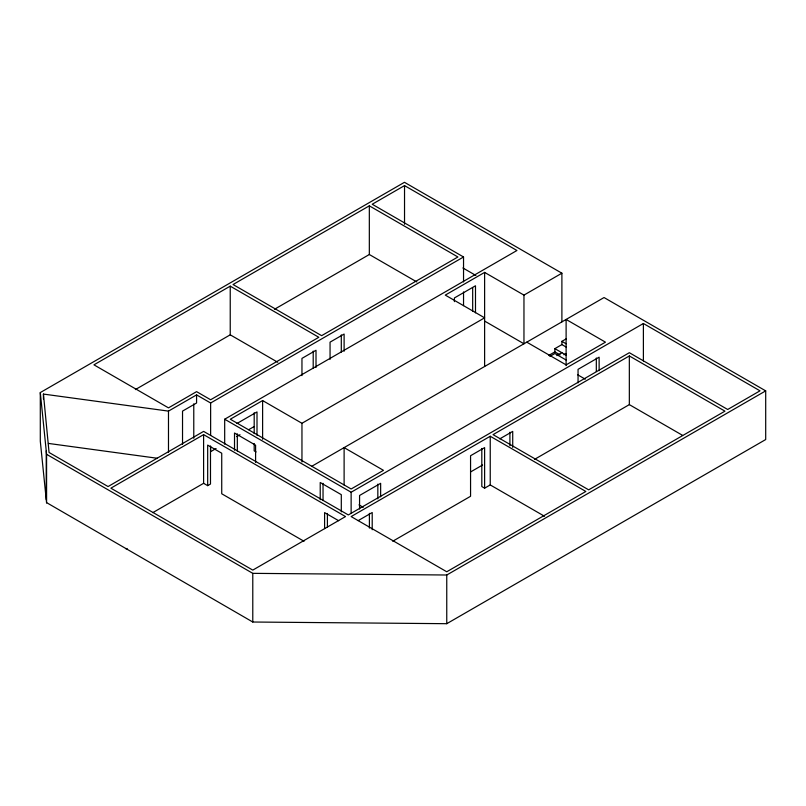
<?xml version="1.0" encoding="UTF-8"?>
<svg xmlns="http://www.w3.org/2000/svg" width="806" height="806" viewBox="0 0 806 806"><rect width="100%" height="100%" fill="white"/><g stroke="black" fill="none" stroke-linecap="round" stroke-linejoin="round"><path stroke-width="1.21" d="M40.3 392.562L46.587 454.312L46.587 502.984L40.3 441.235L40.3 392.562L404.461 182.307L561.893 273.204L561.893 321.876M230.234 286.15L93.939 364.836L168.484 407.866L196.583 391.645L210.628 399.756L318.823 337.291L230.234 286.15L230.234 334.822L135.378 389.58M369.329 205.832L233.045 284.528L321.634 335.669L457.919 256.983L369.329 205.832L369.329 254.515L274.473 309.272M224.683 444.187L224.683 419.221L516.938 250.495L404.531 185.602L372.211 204.25L463.541 256.983L463.541 281.939M43.433 399.071L43.433 394.074L168.484 411.11L196.583 394.89L210.628 403L463.541 256.983M46.557 502.601L252.782 622.02L446.756 623.693L765.7 439.542L765.7 390.87L604.047 297.545L311.751 466.301M203.606 434.635L110.875 488.174L252.782 570.104L345.522 516.565L203.606 434.635L203.606 483.308L152.787 512.646M561.893 273.204L523.96 295.107L484.618 272.398L445.275 295.107L484.618 317.826L301.958 423.281L262.615 400.562L230.304 419.221L351.134 488.99L383.455 470.331L344.112 447.612L344.112 485.061M236.974 423.482L257.003 411.926L257.003 435.28M216.068 448.529L210.628 451.672L210.628 446.685M236.722 436.61L239.987 434.726M248.681 429.699L254.122 426.565M203.606 483.308L207.676 485.655L210.487 484.033L210.487 445.94M548.846 355.375L554.871 351.9L554.871 348.645L561.893 344.595L561.893 341.351L566.215 338.852M549.853 356.413L554.871 353.522L566.467 360.211M556.875 355.607L561.893 352.706M563.908 354.791L565.913 353.633M224.683 419.221L351.134 492.234L643.39 323.498L760.008 390.829L727.697 409.488L629.335 352.706L348.323 514.943L203.606 431.391L108.064 486.552L49.055 452.478L43.433 394.074M490.239 436.258L351.134 516.565L446.756 571.766L585.851 491.459L490.239 436.258L490.239 484.93L544.564 516.293M629.335 355.95L493.05 434.635L588.662 489.836L724.957 411.151L629.335 355.95L629.335 404.622L534.519 459.37M358.166 520.626L372.211 512.515L372.211 529.723M499.75 438.877L512.717 431.391L512.717 447.37M470.674 471.893L482.603 465.002M392.754 541.219L470.563 496.284L470.563 455.733L484.618 447.612L484.618 488.174L481.807 486.552L481.807 448.448M484.618 488.174L490.239 484.93M46.587 454.312L252.782 573.348L446.756 575.01L765.7 390.87M126.038 548.856L127.106 548.463M48.38 443.421L157.341 458.271M462.896 267.965L475.862 275.45M561.893 341.351L566.114 343.779M561.893 344.595L566.114 347.023M554.871 348.645L566.114 355.144M554.871 351.9L560.14 354.932M526.771 342.157L566.114 364.876L605.457 342.157L566.114 319.448L566.114 365.622M369.329 254.515L416.873 281.959M484.618 321.07L523.96 343.779L523.96 295.107M577.811 374.871L585.247 379.173M629.335 404.622L682.581 435.361M230.234 334.822L277.768 362.267M359.002 504.878L363.254 507.337M256.066 451.944L254.192 450.866L254.192 443.491M338.651 520.716L324.596 512.606L324.596 528.585M304.023 541.279L221.731 493.776L221.731 453.214L207.676 445.103L207.676 485.655M643.39 323.498L643.39 360.947M599.13 370.689L599.13 357.169L578.053 369.339L578.053 382.86M596.319 358.005L596.319 371.526M509.906 432.228L509.906 445.748M484.618 272.398L484.618 366.498M475.49 312.819L475.49 285.777L454.413 297.948L454.413 301.635M472.679 287.843L472.679 311.197M463.541 291.923L463.541 305.655M446.756 575.01L446.756 623.693M404.531 185.602L404.531 224.29M380.644 496.828L380.644 483.308L359.567 495.478L359.567 508.999M377.833 484.144L377.833 498.894M369.4 513.351L369.4 528.101M351.134 492.234L351.134 513.452M344.112 351.255L344.112 334.047L330.057 342.157L330.057 359.365M341.301 334.883L341.301 352.091M341.301 511.87L341.301 494.662L320.224 482.502L320.224 499.71M327.407 513.442L327.407 526.963M323.035 483.338L323.035 500.536M316.012 367.476L316.012 350.267L301.958 358.388L301.958 375.596M313.202 351.104L313.202 368.312M301.958 423.281L301.958 461.969M262.615 400.562L262.615 439.25M255.593 462.392L255.593 445.184L234.516 433.013L234.516 450.222M254.192 412.763L254.192 433.658M252.782 573.348L252.782 622.02M237.327 433.85L237.327 451.058M210.628 403L210.628 435.452M196.583 394.89L196.583 403L182.529 411.11L182.529 444.297M193.772 403.836L193.772 438.252M168.484 411.11L168.484 452.297M46.244 450.856L46.244 499.529"/></g></svg>
